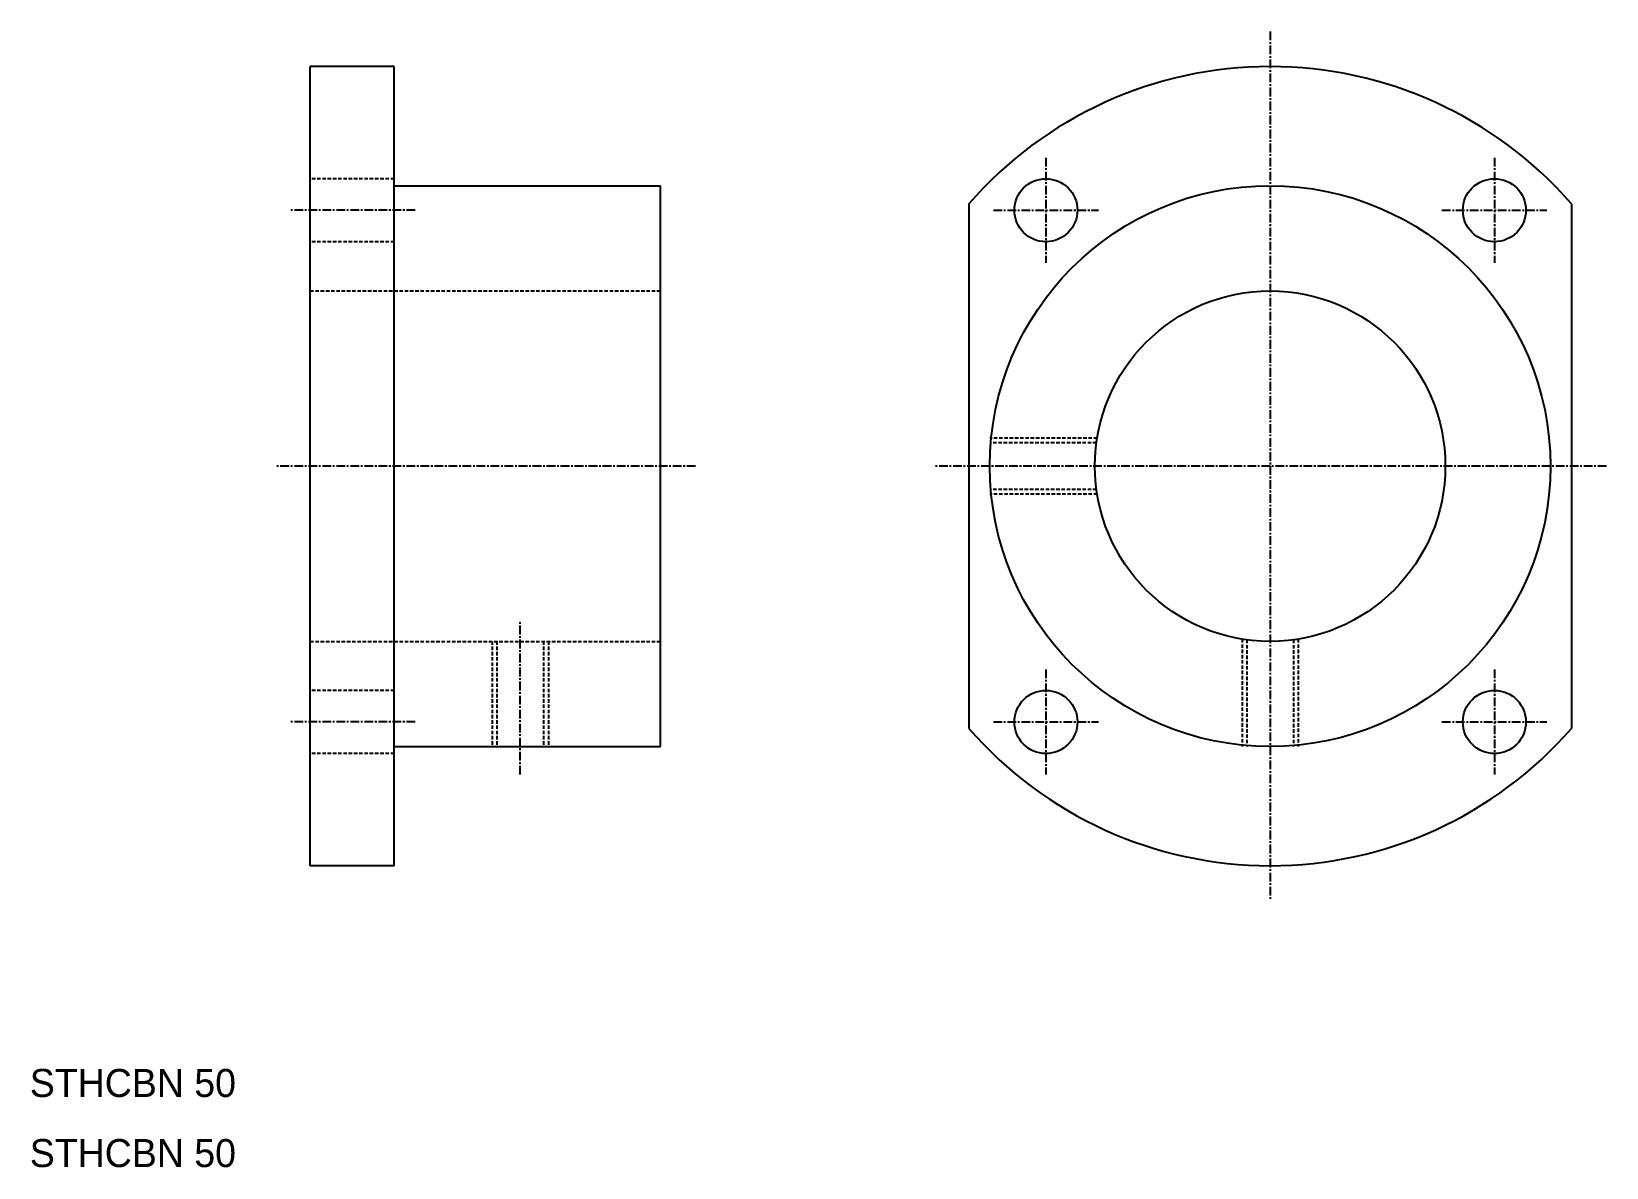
# Model space of a CAD drawing. Extents: x 10 to 235, y 10 to 172.
import ezdxf

# ---------------------------------------------------------------- set-up
doc = ezdxf.new("R2010")
doc.units = 0
doc.linetypes.add('CENTER', pattern=[2, 1.25, -0.25, 0.25, -0.25])
doc.linetypes.add('DASHED', pattern=[0.75, 0.5, -0.25])
doc.layers.get('0').update_dxf_attribs({"linetype": 'CONTINUOUS'})
doc.layers.add('CENTER', color=1, linetype='CENTER')

msp = doc.modelspace()

# ---------------------------------------------------------------- linework, layer by layer
at = {"color": 7, "linetype": 'CONTINUOUS'}
for p, q in [((50, 53), (50, 167)), ((62, 167), (50, 167)), ((62, 53), (62, 167)), ((62, 150), (100, 150)), ((100, 70), (100, 150)), ((144, 147.42), (144, 72.58)), ((230, 147.42), (230, 72.58)), ((62, 70), (100, 70)), ((62, 53), (50, 53))]:
    msp.add_line(p, q, dxfattribs=at)
at = {"color": 3, "linetype": 'DASHED'}
for p, q in [((62, 151), (50, 151)), ((62, 142), (50, 142)), ((50, 135), (100, 135)), ((162.32, 114), (147, 114)), ((162.22, 113.32), (147, 113.32)), ((162.22, 106.67), (147, 106.67)), ((162.32, 106), (147, 106)), ((50, 85), (100, 85)), ((76, 85), (76, 70)), ((76.67, 85), (76.67, 70)), ((83.32, 85), (83.32, 70)), ((84, 85), (84, 70)), ((183, 85.32), (183, 70)), ((183.68, 85.22), (183.68, 70)), ((190.32, 85.22), (190.32, 70)), ((191, 85.32), (191, 70)), ((62, 78), (50, 78)), ((62, 69), (50, 69))]:
    msp.add_line(p, q, dxfattribs=at)
at = {"color": 7, "linetype": 'CONTINUOUS'}
for centre, radius in [((155, 146.5), 4.5), ((219, 146.5), 4.5), ((187, 110), 40), ((187, 110), 25), ((155, 73.5), 4.5), ((219, 73.5), 4.5)]:
    msp.add_circle(centre, radius, dxfattribs=at)
for start, end in [(41.0283, 138.9717), (221.0283, 318.9717)]:
    msp.add_arc((187, 110), 57, start, end, dxfattribs=at)
at = {"layer": 'CENTER', "color": 1, "linetype": 'CENTER'}
for p, q in [((187, 172), (187, 48)), ((155, 154), (155, 139)), ((219, 154), (219, 139)), ((65, 146.5), (47, 146.5)), ((147.5, 146.5), (162.5, 146.5)), ((211.5, 146.5), (226.5, 146.5)), ((105, 110), (45, 110)), ((235, 110), (139, 110)), ((80, 66), (80, 88)), ((155, 81), (155, 66)), ((219, 81), (219, 66)), ((65, 73.5), (47, 73.5)), ((147.5, 73.5), (162.5, 73.5)), ((211.5, 73.5), (226.5, 73.5))]:
    msp.add_line(p, q, dxfattribs=at)

# ---------------------------------------------------------------- texts
at = {"color": 7, "linetype": 'CONTINUOUS'}
for p in [(10, 20), (10, 10)]:
    msp.add_text('STHCBN 50', height=4, dxfattribs=at).set_placement(p)

doc.saveas('drawing.dxf')
